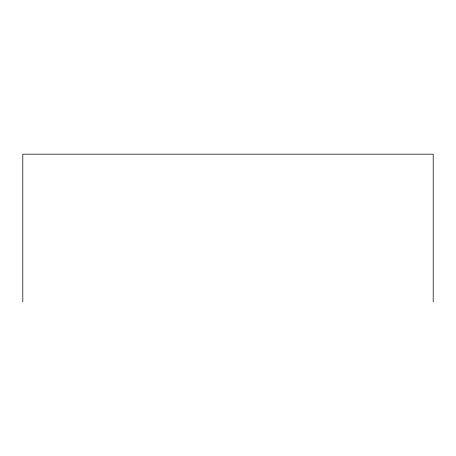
<?xml version="1.0" encoding="UTF-8"?>
<svg xmlns="http://www.w3.org/2000/svg" width="456" height="456" viewBox="0 0 456 456"><rect width="100%" height="100%" fill="white"/><g stroke="black" fill="none" stroke-linecap="round" stroke-linejoin="round"><path stroke-width="0.68" d="M433.2 301.821L433.2 154.179L22.8 154.179L22.8 301.821"/></g></svg>
